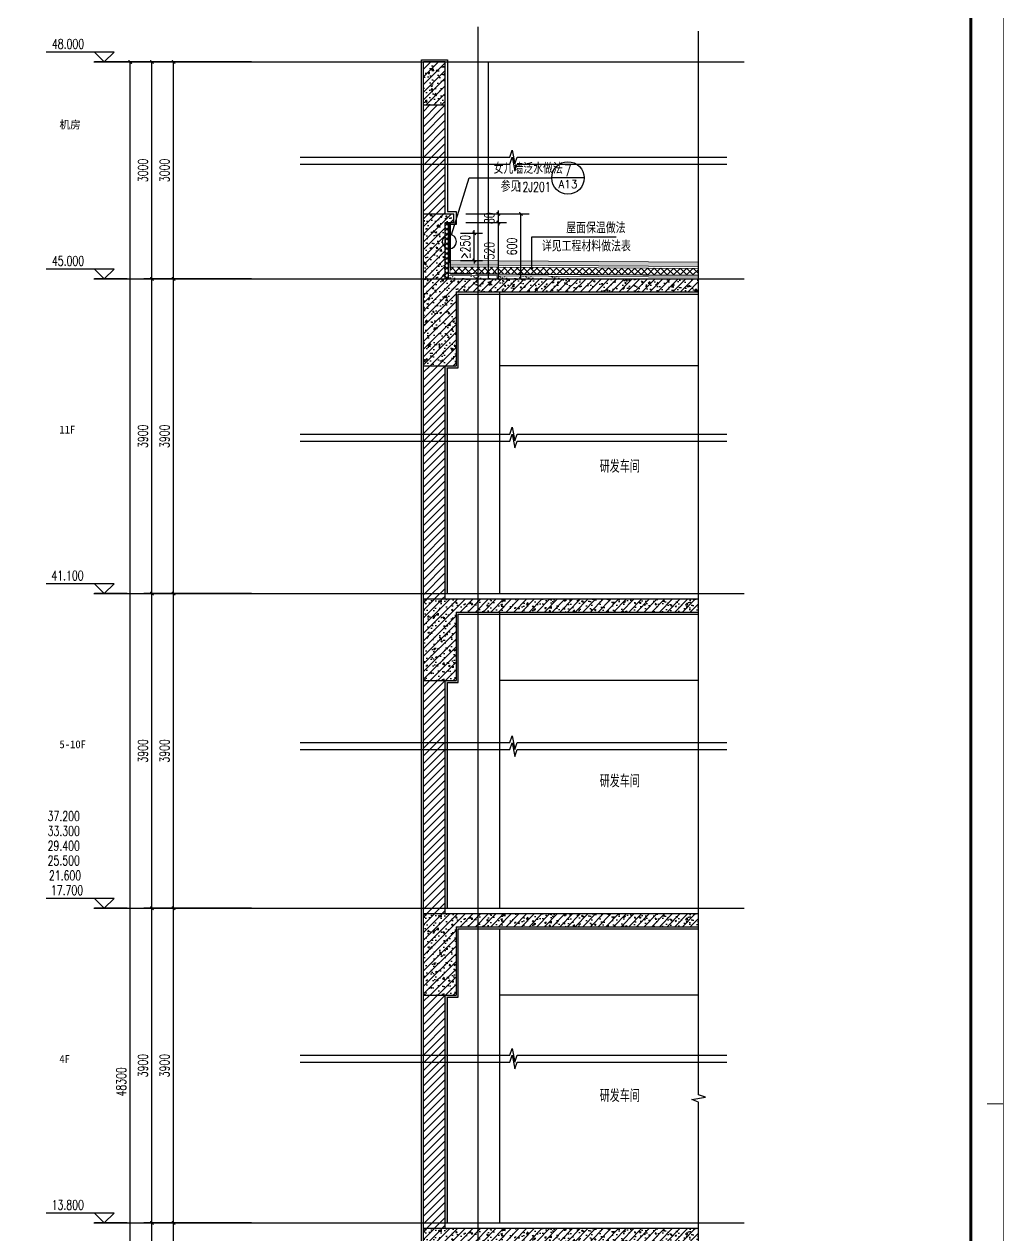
# Model space of a CAD drawing. Extents: x 1738711 to 2346805, y 1189731 to 2516152.
# Drawn here: x 1942269 to 1951297, y 1229585 to 1240742 of the extents above; entities that cross this region are included whole.
import ezdxf
from ezdxf.enums import TextEntityAlignment as Align

# ---------------------------------------------------------------- set-up
doc = ezdxf.new("R2010")
doc.units = 0
doc.header["$LTSCALE"] = 1000
doc.header["$MEASUREMENT"] = 0
doc.linetypes.add('S & C -P1$0$DASHED', pattern=[0.75, 0.5, -0.25])
for name, color, linetype in [('AR-TEXT', 7, 'Continuous'), ('DIM_ELEV', 3, 'Continuous'), ('DIM_IDEN', 3, 'Continuous'), ('DIM_LEAD', 3, 'Continuous'), ('DIM_SYMB', 3, 'Continuous'), ('DOTE', 1, 'Continuous'), ('PUB_DIM', 3, 'Continuous'), ('PUB_HATCH', 8, 'Continuous'), ('PUB_TEXT', 7, 'Continuous'), ('TK', 4, 'Continuous'), ('WALL', 40, 'Continuous'), ('切线', 35, 'Continuous'), ('看线', 8, 'Continuous')]:
    doc.layers.add(name, color=color, linetype=linetype)
for name, color, linetype, lineweight in [('可见细线', 142, 'Continuous', 9), ('填充', 252, 'Continuous', 5), ('细线', 8, 'Continuous', 5)]:
    doc.layers.add(name, color=color, linetype=linetype, lineweight=lineweight)
doc.styles.add('_TCH_DIM', font='SIMPLEX', dxfattribs={"bigfont": 'GBCBIG'})
doc.styles.add('_TCH_DIM_T3', font='SIMPLEX', dxfattribs={"width": 0.705882, "bigfont": 'GBCBIG'})
doc.styles.add('_TCH_LABEL', font='COMPLEX', dxfattribs={"bigfont": 'GBCBIG'})
doc.styles.get("Standard").update_dxf_attribs({"font": 'gbenor.shx', "bigfont": 'gbcbig.shx'})
doc.styles.add('STW', font='simhei_0.ttf')
doc.styles.add('宋体', font='SIMSUN.TTF', dxfattribs={"width": 0.75})
doc.dimstyles.new('_TCH_ARCH&&30', dxfattribs={"dimtxt": 89.25, "dimasz": 30, "dimexe": 75, "dimexo": 90, "dimgap": 37.875, "dimtad": 1, "dimdec": 0, "dimzin": 0, "dimdsep": 46, "dimtxsty": '_TCH_DIM_T3', "dimblk": 'ARCHTICK', "dimcen": 0.09, "dimclrt": 7, "dimazin": 2, "dimtfac": 1, "dimtdec": 0, "dimtix": 1, "dimtmove": 2, "dimatfit": 3, "dimfxl": 20, "dimtolj": 1, "dimtzin": 0, "dimarcsym": 0})
pattern_1 = [(45, (-306690.4, -151941.136), (-35.3553391, 35.3553391), []), (50, (-306690.4, -151941.14), (143.4520365, -12.550427), [15, -165]), (355, (-306690.4, -151941.14), (-27.750267, 150.438427), [12, -132]), (100.4514, (-306678.45, -151942.18), (115.701876, 137.8879084), [12.748038, -140.228422]), (46.1842, (-306690.4, -151901.14), (213.44821, -33.103803), [22.5, -247.5]), (96.6356, (-306672.61, -151903.9), (186.932541, 194.823574), [19.122058, -210.3426]), (351.1842, (-306690.4, -151901.14), (186.932389, 194.82372), [18, -198]), (21, (-306670.4, -151911.14), (119.3814104, -80.523778), [15, -165]), (326, (-306670.4, -151911.14), (48.663066, 145.030009), [12, -132]), (71.4514, (-306660.45, -151917.85), (168.044526, 64.506099), [12.748038, -140.228422]), (37.5, (-306690.4, -151941.136), (2.4319711, 66.5787708), [0, -130.4, 0, -134, 0, -132.5]), (7.5, (-306690.4, -151941.14), (52.6139075, 78.8823424), [0, -76.4, 0, -127.4, 0, -50.5]), (327.5, (-306735, -151941.136), (106.7644872, -4.5109743), [0, -50, 0, -156, 0, -207]), (317.5, (-306755, -151941.14), (116.637234, 20.0209965), [0, -65, 0, -103.6, 0, -147])]
pattern_2 = [(45, (0, 35.9), (-35.3553532, 35.3553532), [])]
pattern_3 = [(37.5, (0, 0), (-0.80001565, 24.47066187), [0, -19.304, 0, -21.59, 0, -20.6375]), (7.5, (0, 0), (22.47616416, 35.84125503), [0, -10.414, 0, -17.399, 0, -6.6675]), (327.5, (-15.62, 0), (39.54961851, 0.07185923), [0, -6.35, 0, -22.86, 0, -29.845]), (317.5, (-15.62, 0), (38.1778226, 11.14646616), [0, -3.175, 0, -14.986, 0, -17.145])]

# ---------------------------------------------------------------- blocks, each defined once
blk = doc.blocks.new('hjashrtahreahe')
at = {"const_width": 25}
blk.add_lwpolyline([(42800, 59400), (42800, 58900)], dxfattribs=at)
at = {"layer": 'TK', "color": 7, "const_width": 25}
blk.add_lwpolyline([(0, 59400), (84100, 59400), (84100, 0), (0, 0)], close=True, dxfattribs=at)
at = {"layer": 'TK', "color": 3, "const_width": 100}
blk.add_lwpolyline([(2500, 1000), (2500, 58400), (83100, 58400), (83100, 1000)], close=True, dxfattribs=at)
at = {"layer": 'TK', "style": '宋体', "width": 0.75}
for tag, height, p in [('项目负责人', 350, (6003, 57089)), ('专业负责人', 350, (6003, 56224)), ('设计人', 350, (6003, 55419)), ('版号1', 250, (77304, 22193)), ('时间1', 250, (82405, 22193)), ('版号2', 250, (77304, 21593)), ('时间2', 250, (82405, 21593)), ('版号3', 250, (77304, 20993)), ('时间3', 250, (82405, 20993)), ('建筑会签', 0.0001, (78978, 2403)), ('电气会签', 0.0001, (82128, 2403)), ('结构会签', 0.0001, (78978, 1803)), ('暖通会签', 0.0001, (82128, 1803)), ('给排水会签', 0.0001, (78978, 1250)), ('智能化会签', 0.0001, (82128, 1250))]:
    blk.add_attdef(tag, text='', height=height, dxfattribs=at).set_placement(p, align=Align.CENTER)
for tag, p in [('合作设计单位', (80816, 48986)), ('版号说明1', (79854, 22318)), ('版号说明2', (79854, 21718)), ('版号说明3', (79854, 21118)), ('浙江绿储科技有限公司', (80545, 16036)), ('百兆瓦级集中式熔盐储能关键', (80545, 14953)), ('设备研发及制造基地项目', (80545, 14603)), ('1#研发楼', (80545, 13636)), ('图名', (80545, 12436)), ('工程编号', (78978, 11461)), ('子项编号', (82128, 11461)), ('建筑', (78978, 10711)), ('图号', (82128, 10711)), ('施工图', (78978, 9961)), ('2023.03', (82128, 9961)), ('审定', (79353, 8461)), ('审核', (79353, 7711)), ('工程负责', (79353, 6961)), ('专业负责', (79353, 6211)), ('设计', (79353, 5461)), ('制图', (79353, 4711)), ('校对', (79353, 3961))]:
    blk.add_attdef(tag, text='', height=250, dxfattribs=at).set_placement(p, align=Align.MIDDLE_CENTER)
blk = doc.blocks.new('_ArchTick')
at = {"color": 0, "linetype": 'ByBlock', "const_width": 0.4}
blk.add_lwpolyline([(-0.5, -0.5), (0.5, 0.5)], dxfattribs=at)
blk = doc.blocks.new('*D375')
at = {"layer": 'Defpoints', "color": 0, "transparency": 16777216}
for p in [(1946199, 1238815), (1946417, 1238815), (1946199, 1238565)]:
    blk.add_point(p, dxfattribs=at)
at = {"layer": 'PUB_DIM', "color": 0, "lineweight": -2, "transparency": 16777216}
for p, q in [((1946289, 1238815), (1946492, 1238815)), ((1946417, 1238815), (1946417, 1238845)), ((1946417, 1238565), (1946417, 1238815)), ((1946289, 1238565), (1946492, 1238565)), ((1946417, 1238565), (1946417, 1238535))]:
    blk.add_line(p, q, dxfattribs=at)
at = {"layer": 'PUB_DIM', "color": 0, "lineweight": -2, "transparency": 16777216, "xscale": 30, "yscale": 30, "zscale": 30}
for p, rotation in [((1946417, 1238815), 270), ((1946417, 1238565), 90)]:
    blk.add_blockref('_ArchTick', p, dxfattribs=dict(at, rotation=rotation))
at = {"layer": 'PUB_DIM', "color": 7, "transparency": 16777216, "insert": (1946334, 1238690), "char_height": 89.2, "attachment_point": 5, "rotation": 90, "style": '_TCH_DIM_T3'}
blk.add_mtext('\\A1;≥250', dxfattribs=at)
blk = doc.blocks.new('*D376')
at = {"layer": 'Defpoints', "color": 0, "transparency": 16777216}
for p in [(1946521, 1238994), (1946847, 1238994), (1946521, 1238394)]:
    blk.add_point(p, dxfattribs=at)
at = {"layer": 'PUB_DIM', "color": 0, "lineweight": -2, "transparency": 16777216}
for p, q in [((1946611, 1238994), (1946922, 1238994)), ((1946847, 1238394), (1946847, 1238994)), ((1946611, 1238394), (1946922, 1238394))]:
    blk.add_line(p, q, dxfattribs=at)
at = {"layer": 'PUB_DIM', "color": 0, "lineweight": -2, "transparency": 16777216, "xscale": 30, "yscale": 30, "zscale": 30}
for p, rotation in [((1946847, 1238994), 90), ((1946847, 1238394), 270)]:
    blk.add_blockref('_ArchTick', p, dxfattribs=dict(at, rotation=rotation))
at = {"layer": 'PUB_DIM', "color": 7, "transparency": 16777216, "insert": (1946764, 1238694), "char_height": 89.2, "attachment_point": 5, "rotation": 90, "style": '_TCH_DIM_T3'}
blk.add_mtext('\\A1;600', dxfattribs=at)
blk = doc.blocks.new('*D377')
at = {"layer": 'Defpoints', "color": 0, "transparency": 16777216}
for p in [(1946249, 1238914), (1946639, 1238914), (1946249, 1238394)]:
    blk.add_point(p, dxfattribs=at)
at = {"layer": 'PUB_DIM', "color": 0, "lineweight": -2, "transparency": 16777216}
for p, q in [((1946339, 1238914), (1946714, 1238914)), ((1946639, 1238394), (1946639, 1238914)), ((1946339, 1238394), (1946714, 1238394))]:
    blk.add_line(p, q, dxfattribs=at)
at = {"layer": 'PUB_DIM', "color": 0, "lineweight": -2, "transparency": 16777216, "xscale": 30, "yscale": 30, "zscale": 30}
for p, rotation in [((1946639, 1238914), 90), ((1946639, 1238394), 270)]:
    blk.add_blockref('_ArchTick', p, dxfattribs=dict(at, rotation=rotation))
at = {"layer": 'PUB_DIM', "color": 7, "transparency": 16777216, "insert": (1946556, 1238654), "char_height": 89.2, "attachment_point": 5, "rotation": 90, "style": '_TCH_DIM_T3'}
blk.add_mtext('\\A1;520', dxfattribs=at)
blk = doc.blocks.new('*D378')
at = {"layer": 'Defpoints', "color": 0, "transparency": 16777216}
for p in [(1946249, 1238994), (1946639, 1238994), (1946249, 1238914)]:
    blk.add_point(p, dxfattribs=at)
at = {"layer": 'PUB_DIM', "color": 0, "lineweight": -2, "transparency": 16777216}
for p, q in [((1946339, 1238994), (1946714, 1238994)), ((1946639, 1238994), (1946639, 1239024)), ((1946639, 1238914), (1946639, 1238994)), ((1946339, 1238914), (1946714, 1238914)), ((1946639, 1238914), (1946639, 1238884))]:
    blk.add_line(p, q, dxfattribs=at)
at = {"layer": 'PUB_DIM', "color": 0, "lineweight": -2, "transparency": 16777216, "xscale": 30, "yscale": 30, "zscale": 30}
for p, rotation in [((1946639, 1238994), 270), ((1946639, 1238914), 90)]:
    blk.add_blockref('_ArchTick', p, dxfattribs=dict(at, rotation=rotation))
at = {"layer": 'PUB_DIM', "color": 7, "transparency": 16777216, "insert": (1946556, 1238954), "char_height": 89.2, "attachment_point": 5, "rotation": 90, "style": '_TCH_DIM_T3'}
blk.add_mtext('\\A1;80', dxfattribs=at)
blk = doc.blocks.new('*D1086')
at = {"layer": 'Defpoints', "color": 0, "transparency": 16777216}
for p in [(1943646, 1229694), (1944455, 1229694), (1944455, 1227594)]:
    blk.add_point(p, dxfattribs=at)
at = {"layer": 'PUB_DIM', "color": 0, "lineweight": -2, "transparency": 16777216}
for p, q in [((1944365, 1229694), (1943571, 1229694)), ((1943646, 1227594), (1943646, 1229694)), ((1944365, 1227594), (1943571, 1227594))]:
    blk.add_line(p, q, dxfattribs=at)
at = {"layer": 'PUB_DIM', "color": 0, "lineweight": -2, "transparency": 16777216, "xscale": 30, "yscale": 30, "zscale": 30}
for p, rotation in [((1943646, 1229694), 90), ((1943646, 1227594), 270)]:
    blk.add_blockref('_ArchTick', p, dxfattribs=dict(at, rotation=rotation))
at = {"layer": 'PUB_DIM', "color": 7, "transparency": 16777216, "insert": (1943563, 1228644), "char_height": 89.2, "attachment_point": 5, "rotation": 90, "style": '_TCH_DIM_T3'}
blk.add_mtext('\\A1;3100', dxfattribs=at)
blk = doc.blocks.new('*D1087')
at = {"layer": 'Defpoints', "color": 0, "transparency": 16777216}
for p in [(1943646, 1232594), (1944455, 1232594), (1944455, 1229694)]:
    blk.add_point(p, dxfattribs=at)
at = {"layer": 'PUB_DIM', "color": 0, "lineweight": -2, "transparency": 16777216}
for p, q in [((1944365, 1232594), (1943571, 1232594)), ((1943646, 1229694), (1943646, 1232594)), ((1944365, 1229694), (1943571, 1229694))]:
    blk.add_line(p, q, dxfattribs=at)
at = {"layer": 'PUB_DIM', "color": 0, "lineweight": -2, "transparency": 16777216, "xscale": 30, "yscale": 30, "zscale": 30}
for p, rotation in [((1943646, 1232594), 90), ((1943646, 1229694), 270)]:
    blk.add_blockref('_ArchTick', p, dxfattribs=dict(at, rotation=rotation))
at = {"layer": 'PUB_DIM', "color": 7, "transparency": 16777216, "insert": (1943563, 1231144), "char_height": 89.2, "attachment_point": 5, "rotation": 90, "style": '_TCH_DIM_T3'}
blk.add_mtext('\\A1;3900', dxfattribs=at)
blk = doc.blocks.new('*D1088')
at = {"layer": 'Defpoints', "color": 0, "transparency": 16777216}
for p in [(1943646, 1235494), (1944455, 1235494), (1944455, 1232594)]:
    blk.add_point(p, dxfattribs=at)
at = {"layer": 'PUB_DIM', "color": 0, "lineweight": -2, "transparency": 16777216}
for p, q in [((1944365, 1235494), (1943571, 1235494)), ((1943646, 1232594), (1943646, 1235494)), ((1944365, 1232594), (1943571, 1232594))]:
    blk.add_line(p, q, dxfattribs=at)
at = {"layer": 'PUB_DIM', "color": 0, "lineweight": -2, "transparency": 16777216, "xscale": 30, "yscale": 30, "zscale": 30}
for p, rotation in [((1943646, 1235494), 90), ((1943646, 1232594), 270)]:
    blk.add_blockref('_ArchTick', p, dxfattribs=dict(at, rotation=rotation))
at = {"layer": 'PUB_DIM', "color": 7, "transparency": 16777216, "insert": (1943563, 1234044), "char_height": 89.2, "attachment_point": 5, "rotation": 90, "style": '_TCH_DIM_T3'}
blk.add_mtext('\\A1;3900', dxfattribs=at)
blk = doc.blocks.new('*D1089')
at = {"layer": 'Defpoints', "color": 0, "transparency": 16777216}
for p in [(1943646, 1238394), (1944455, 1238394), (1944455, 1235494)]:
    blk.add_point(p, dxfattribs=at)
at = {"layer": 'PUB_DIM', "color": 0, "lineweight": -2, "transparency": 16777216}
for p, q in [((1944365, 1238394), (1943571, 1238394)), ((1943646, 1235494), (1943646, 1238394)), ((1944365, 1235494), (1943571, 1235494))]:
    blk.add_line(p, q, dxfattribs=at)
at = {"layer": 'PUB_DIM', "color": 0, "lineweight": -2, "transparency": 16777216, "xscale": 30, "yscale": 30, "zscale": 30}
for p, rotation in [((1943646, 1238394), 90), ((1943646, 1235494), 270)]:
    blk.add_blockref('_ArchTick', p, dxfattribs=dict(at, rotation=rotation))
at = {"layer": 'PUB_DIM', "color": 7, "transparency": 16777216, "insert": (1943563, 1236944), "char_height": 89.2, "attachment_point": 5, "rotation": 90, "style": '_TCH_DIM_T3'}
blk.add_mtext('\\A1;3900', dxfattribs=at)
blk = doc.blocks.new('*D1090')
at = {"layer": 'Defpoints', "color": 0, "transparency": 16777216}
for p in [(1943646, 1240394), (1944455, 1240394), (1944455, 1238394)]:
    blk.add_point(p, dxfattribs=at)
at = {"layer": 'PUB_DIM', "color": 0, "lineweight": -2, "transparency": 16777216}
for p, q in [((1944365, 1240394), (1943571, 1240394)), ((1943646, 1238394), (1943646, 1240394)), ((1944365, 1238394), (1943571, 1238394))]:
    blk.add_line(p, q, dxfattribs=at)
at = {"layer": 'PUB_DIM', "color": 0, "lineweight": -2, "transparency": 16777216, "xscale": 30, "yscale": 30, "zscale": 30}
for p, rotation in [((1943646, 1240394), 90), ((1943646, 1238394), 270)]:
    blk.add_blockref('_ArchTick', p, dxfattribs=dict(at, rotation=rotation))
at = {"layer": 'PUB_DIM', "color": 7, "transparency": 16777216, "insert": (1943563, 1239394), "char_height": 89.2, "attachment_point": 5, "rotation": 90, "style": '_TCH_DIM_T3'}
blk.add_mtext('\\A1;3000', dxfattribs=at)
blk = doc.blocks.new('*D1093')
at = {"layer": 'Defpoints', "color": 0, "transparency": 16777216}
for p in [(1943446, 1229694), (1944255, 1229694), (1944255, 1226794)]:
    blk.add_point(p, dxfattribs=at)
at = {"layer": 'PUB_DIM', "color": 0, "lineweight": -2, "transparency": 16777216}
for p, q in [((1944165, 1229694), (1943371, 1229694)), ((1943446, 1226794), (1943446, 1229694)), ((1944165, 1226794), (1943371, 1226794))]:
    blk.add_line(p, q, dxfattribs=at)
at = {"layer": 'PUB_DIM', "color": 0, "lineweight": -2, "transparency": 16777216, "xscale": 30, "yscale": 30, "zscale": 30}
for p, rotation in [((1943446, 1229694), 90), ((1943446, 1226794), 270)]:
    blk.add_blockref('_ArchTick', p, dxfattribs=dict(at, rotation=rotation))
at = {"layer": 'PUB_DIM', "color": 7, "transparency": 16777216, "insert": (1943363, 1228244), "char_height": 89.2, "attachment_point": 5, "rotation": 90, "style": '_TCH_DIM_T3'}
blk.add_mtext('\\A1;3900', dxfattribs=at)
blk = doc.blocks.new('*D1094')
at = {"layer": 'Defpoints', "color": 0, "transparency": 16777216}
for p in [(1943446, 1232594), (1944255, 1232594), (1944255, 1229694)]:
    blk.add_point(p, dxfattribs=at)
at = {"layer": 'PUB_DIM', "color": 0, "lineweight": -2, "transparency": 16777216}
for p, q in [((1944165, 1232594), (1943371, 1232594)), ((1943446, 1229694), (1943446, 1232594)), ((1944165, 1229694), (1943371, 1229694))]:
    blk.add_line(p, q, dxfattribs=at)
at = {"layer": 'PUB_DIM', "color": 0, "lineweight": -2, "transparency": 16777216, "xscale": 30, "yscale": 30, "zscale": 30}
for p, rotation in [((1943446, 1232594), 90), ((1943446, 1229694), 270)]:
    blk.add_blockref('_ArchTick', p, dxfattribs=dict(at, rotation=rotation))
at = {"layer": 'PUB_DIM', "color": 7, "transparency": 16777216, "insert": (1943363, 1231144), "char_height": 89.2, "attachment_point": 5, "rotation": 90, "style": '_TCH_DIM_T3'}
blk.add_mtext('\\A1;3900', dxfattribs=at)
blk = doc.blocks.new('*D1095')
at = {"layer": 'Defpoints', "color": 0, "transparency": 16777216}
for p in [(1943446, 1235494), (1944255, 1235494), (1944255, 1232594)]:
    blk.add_point(p, dxfattribs=at)
at = {"layer": 'PUB_DIM', "color": 0, "lineweight": -2, "transparency": 16777216}
for p, q in [((1944165, 1235494), (1943371, 1235494)), ((1943446, 1232594), (1943446, 1235494)), ((1944165, 1232594), (1943371, 1232594))]:
    blk.add_line(p, q, dxfattribs=at)
at = {"layer": 'PUB_DIM', "color": 0, "lineweight": -2, "transparency": 16777216, "xscale": 30, "yscale": 30, "zscale": 30}
for p, rotation in [((1943446, 1235494), 90), ((1943446, 1232594), 270)]:
    blk.add_blockref('_ArchTick', p, dxfattribs=dict(at, rotation=rotation))
at = {"layer": 'PUB_DIM', "color": 7, "transparency": 16777216, "insert": (1943363, 1234044), "char_height": 89.2, "attachment_point": 5, "rotation": 90, "style": '_TCH_DIM_T3'}
blk.add_mtext('\\A1;3900', dxfattribs=at)
blk = doc.blocks.new('*D1096')
at = {"layer": 'Defpoints', "color": 0, "transparency": 16777216}
for p in [(1943446, 1238394), (1944255, 1238394), (1944255, 1235494)]:
    blk.add_point(p, dxfattribs=at)
at = {"layer": 'PUB_DIM', "color": 0, "lineweight": -2, "transparency": 16777216}
for p, q in [((1944165, 1238394), (1943371, 1238394)), ((1943446, 1235494), (1943446, 1238394)), ((1944165, 1235494), (1943371, 1235494))]:
    blk.add_line(p, q, dxfattribs=at)
at = {"layer": 'PUB_DIM', "color": 0, "lineweight": -2, "transparency": 16777216, "xscale": 30, "yscale": 30, "zscale": 30}
for p, rotation in [((1943446, 1238394), 90), ((1943446, 1235494), 270)]:
    blk.add_blockref('_ArchTick', p, dxfattribs=dict(at, rotation=rotation))
at = {"layer": 'PUB_DIM', "color": 7, "transparency": 16777216, "insert": (1943363, 1236944), "char_height": 89.2, "attachment_point": 5, "rotation": 90, "style": '_TCH_DIM_T3'}
blk.add_mtext('\\A1;3900', dxfattribs=at)
blk = doc.blocks.new('*D1097')
at = {"layer": 'Defpoints', "color": 0, "transparency": 16777216}
for p in [(1943446, 1240394), (1944255, 1240394), (1944255, 1238394)]:
    blk.add_point(p, dxfattribs=at)
at = {"layer": 'PUB_DIM', "color": 0, "lineweight": -2, "transparency": 16777216}
for p, q in [((1944165, 1240394), (1943371, 1240394)), ((1943446, 1238394), (1943446, 1240394)), ((1944165, 1238394), (1943371, 1238394))]:
    blk.add_line(p, q, dxfattribs=at)
at = {"layer": 'PUB_DIM', "color": 0, "lineweight": -2, "transparency": 16777216, "xscale": 30, "yscale": 30, "zscale": 30}
for p, rotation in [((1943446, 1240394), 90), ((1943446, 1238394), 270)]:
    blk.add_blockref('_ArchTick', p, dxfattribs=dict(at, rotation=rotation))
at = {"layer": 'PUB_DIM', "color": 7, "transparency": 16777216, "insert": (1943363, 1239394), "char_height": 89.2, "attachment_point": 5, "rotation": 90, "style": '_TCH_DIM_T3'}
blk.add_mtext('\\A1;3000', dxfattribs=at)
blk = doc.blocks.new('*D1098')
at = {"layer": 'Defpoints', "color": 0, "transparency": 16777216}
for p in [(1943246, 1240394), (1944255, 1240394), (1944255, 1221594)]:
    blk.add_point(p, dxfattribs=at)
at = {"layer": 'PUB_DIM', "color": 0, "lineweight": -2, "transparency": 16777216}
for p, q in [((1944165, 1240394), (1943171, 1240394)), ((1943246, 1221594), (1943246, 1240394)), ((1944165, 1221594), (1943171, 1221594))]:
    blk.add_line(p, q, dxfattribs=at)
at = {"layer": 'PUB_DIM', "color": 0, "lineweight": -2, "transparency": 16777216, "xscale": 30, "yscale": 30, "zscale": 30}
for p, rotation in [((1943246, 1240394), 90), ((1943246, 1221594), 270)]:
    blk.add_blockref('_ArchTick', p, dxfattribs=dict(at, rotation=rotation))
at = {"layer": 'PUB_DIM', "color": 7, "transparency": 16777216, "insert": (1943163, 1230994), "char_height": 89.2, "attachment_point": 5, "rotation": 90, "style": '_TCH_DIM_T3'}
blk.add_mtext('\\A1;48300', dxfattribs=at)

msp = doc.modelspace()

# ---------------------------------------------------------------- hatches: boundary and pattern name
at = {"layer": 'PUB_HATCH'}
h = msp.add_hatch(dxfattribs=at)
h.set_pattern_fill('钢筋混凝土', color=256, scale=20, style=0)
h.set_pattern_definition([(45, (0, 0), (-35.3553391, 35.3553391), []), (50, (0, 0), (143.4520365, -12.550427), [15, -165]), (355, (0, 0), (-27.750267, 150.438427), [12, -132]), (100.4514, (11.95, -1.05), (115.701876, 137.887908), [12.748038, -140.228422]), (46.1842, (0, 40), (213.44821, -33.103803), [22.5, -247.5]), (96.6356, (17.79, 37.24), (186.932541, 194.823574), [19.122058, -210.3426]), (351.1842, (0, 40), (186.93239, 194.82372), [18, -198]), (21, (20, 30), (119.3814104, -80.523778), [15, -165]), (326, (20, 30), (48.663066, 145.030009), [12, -132]), (71.4514, (29.95, 23.29), (168.044526, 64.506099), [12.748038, -140.228422]), (37.5, (0, 0), (2.4319711, 66.5787708), [0, -130.4, 0, -134, 0, -132.5]), (7.5, (0, 0), (52.6139075, 78.8823424), [0, -76.4, 0, -127.4, 0, -50.5]), (327.5, (-44.6, 0), (106.7644872, -4.5109743), [0, -50, 0, -156, 0, -207]), (317.5, (-64.6, 0), (116.637234, 20.0209965), [0, -65, 0, -103.6, 0, -147])])
h.paths.add_polyline_path([(1946149.3, 1240394.4), (1945949.3, 1240394.4), (1945949.3, 1239994.4), (1946149.3, 1239994.4)])
h = msp.add_hatch(dxfattribs=at)
h.set_pattern_fill('普通砖', color=256, scale=20, style=0)
h.set_pattern_definition(pattern_2)
h.paths.add_polyline_path([(1946149.3, 1239994.4), (1945949.3, 1239994.4), (1945949.3, 1238994.4), (1946149.3, 1238994.4)])
h = msp.add_hatch(dxfattribs=at)
h.set_pattern_fill('钢筋混凝土', color=256, scale=20, style=0)
h.set_pattern_definition(pattern_1)
h.paths.add_polyline_path([(1946249.3, 1238274.4), (1948483.7, 1238274.4), (1948483.7, 1238394.4), (1946149.3, 1238394.4), (1946149.3, 1238914.4), (1946229.3, 1238914.4), (1946229.3, 1238994.4), (1945949.3, 1238994.4), (1945949.3, 1237594.4), (1946249.3, 1237594.4)])
h = msp.add_hatch(dxfattribs=at)
h.set_pattern_fill('ANSI37', color=256, scale=20, style=0)
h.set_pattern_definition([(45, (1946254.448, 1239661.14), (-22.45064, 22.45064), []), (135, (1946254.448, 1239661.14), (-22.45064, -22.45064), [])])
h.paths.add_polyline_path([(1946149.3, 1238394.4), (1946179.3, 1238394.4), (1946179.3, 1238914.4), (1946149.3, 1238914.4)])
h = msp.add_hatch(dxfattribs=at)
h.set_pattern_fill('碎沙', color=256, scale=10, style=0)
h.set_pattern_definition(pattern_3)
h.paths.add_polyline_path([(1946169.3, 1235494.4), (1946169.3, 1237574.4), (1946269.3, 1237574.4), (1946269.3, 1238274.4), (1946249.3, 1238274.4), (1946249.3, 1237594.4), (1946149.3, 1237594.4), (1946149.3, 1235494.4)])
h = msp.add_hatch(dxfattribs=at)
h.set_pattern_fill('普通砖', color=256, scale=20, style=0)
h.set_pattern_definition(pattern_2)
h.paths.add_polyline_path([(1946149.3, 1235444.4), (1945949.3, 1235444.4), (1945949.3, 1237594.4), (1946149.3, 1237594.4)])
h = msp.add_hatch(dxfattribs=at)
h.set_pattern_fill('钢筋混凝土', color=256, scale=20, style=0)
h.set_pattern_definition(pattern_1)
h.paths.add_polyline_path([(1948483.7, 1235324.4), (1946249.3, 1235324.4), (1946249.3, 1234694.4), (1945949.3, 1234694.4), (1945949.3, 1235444.4), (1948483.7, 1235444.4)])
h = msp.add_hatch(dxfattribs=at)
h.set_pattern_fill('碎沙', color=256, scale=10, style=0)
h.set_pattern_definition(pattern_3)
h.paths.add_polyline_path([(1946169.3, 1232594.4), (1946169.3, 1234674.4), (1946269.3, 1234674.4), (1946269.3, 1235324.4), (1946249.3, 1235324.4), (1946249.3, 1234694.4), (1946149.3, 1234694.4), (1946149.3, 1232594.4)])
h = msp.add_hatch(dxfattribs=at)
h.set_pattern_fill('普通砖', color=256, scale=20, style=0)
h.set_pattern_definition(pattern_2)
h.paths.add_polyline_path([(1946149.3, 1234694.4), (1945949.3, 1234694.4), (1945949.3, 1232544.4), (1946149.3, 1232544.4)])
h = msp.add_hatch(dxfattribs=at)
h.set_pattern_fill('钢筋混凝土', color=256, scale=20, style=0)
h.set_pattern_definition([(45, (-306690.4, -154841.136), (-35.3553391, 35.3553391), []), (50, (-306690.4, -154841.14), (143.4520365, -12.550427), [15, -165]), (355, (-306690.4, -154841.14), (-27.750267, 150.438427), [12, -132]), (100.4514, (-306678.45, -154842.18), (115.701876, 137.8879084), [12.748038, -140.228422]), (46.1842, (-306690.4, -154801.14), (213.44821, -33.103803), [22.5, -247.5]), (96.6356, (-306672.61, -154803.9), (186.932541, 194.823574), [19.122058, -210.3426]), (351.1842, (-306690.4, -154801.14), (186.932389, 194.82372), [18, -198]), (21, (-306670.4, -154811.14), (119.3814104, -80.523778), [15, -165]), (326, (-306670.4, -154811.14), (48.663066, 145.030009), [12, -132]), (71.4514, (-306660.45, -154817.85), (168.044526, 64.506099), [12.748038, -140.228422]), (37.5, (-306690.4, -154841.136), (2.4319711, 66.5787708), [0, -130.4, 0, -134, 0, -132.5]), (7.5, (-306690.4, -154841.14), (52.6139075, 78.8823424), [0, -76.4, 0, -127.4, 0, -50.5]), (327.5, (-306735, -154841.136), (106.7644872, -4.5109743), [0, -50, 0, -156, 0, -207]), (317.5, (-306755, -154841.14), (116.637234, 20.0209965), [0, -65, 0, -103.6, 0, -147])])
h.paths.add_polyline_path([(1948483.7, 1232424.4), (1946249.3, 1232424.4), (1946249.3, 1231794.4), (1945949.3, 1231794.4), (1945949.3, 1232544.4), (1948483.7, 1232544.4)])
h = msp.add_hatch(dxfattribs=at)
h.set_pattern_fill('碎沙', color=256, scale=10, style=0)
h.set_pattern_definition(pattern_3)
h.paths.add_polyline_path([(1946169.3, 1229694.4), (1946169.3, 1231774.4), (1946269.3, 1231774.4), (1946269.3, 1232404.4), (1946269.3, 1232424.4), (1946249.3, 1232424.4), (1946249.3, 1231794.4), (1946149.3, 1231794.4), (1946149.3, 1229694.4)])
h = msp.add_hatch(dxfattribs=at)
h.set_pattern_fill('普通砖', color=256, scale=20, style=0)
h.set_pattern_definition(pattern_2)
h.paths.add_polyline_path([(1946149.3, 1231794.4), (1945949.3, 1231794.4), (1945949.3, 1229644.4), (1946149.3, 1229644.4)])
h = msp.add_hatch(dxfattribs=at)
h.set_pattern_fill('钢筋混凝土', color=256, scale=20, style=0)
h.set_pattern_definition([(45, (-306690.4, -157741.136), (-35.3553391, 35.3553391), []), (50, (-306690.4, -157741.14), (143.4520365, -12.550427), [15, -165]), (355, (-306690.4, -157741.14), (-27.750267, 150.438427), [12, -132]), (100.4514, (-306678.45, -157742.18), (115.701876, 137.8879084), [12.748038, -140.228422]), (46.1842, (-306690.4, -157701.14), (213.44821, -33.103803), [22.5, -247.5]), (96.6356, (-306672.61, -157703.9), (186.932541, 194.823574), [19.122058, -210.3426]), (351.1842, (-306690.4, -157701.14), (186.932389, 194.82372), [18, -198]), (21, (-306670.4, -157711.14), (119.3814104, -80.523778), [15, -165]), (326, (-306670.4, -157711.14), (48.663066, 145.030009), [12, -132]), (71.4514, (-306660.45, -157717.85), (168.044526, 64.506099), [12.748038, -140.228422]), (37.5, (-306690.4, -157741.136), (2.4319711, 66.5787708), [0, -130.4, 0, -134, 0, -132.5]), (7.5, (-306690.4, -157741.14), (52.6139075, 78.8823424), [0, -76.4, 0, -127.4, 0, -50.5]), (327.5, (-306735, -157741.136), (106.7644872, -4.5109743), [0, -50, 0, -156, 0, -207]), (317.5, (-306755, -157741.14), (116.637234, 20.0209965), [0, -65, 0, -103.6, 0, -147])])
h.paths.add_polyline_path([(1948483.7, 1229524.4), (1946249.3, 1229524.4), (1946249.3, 1228894.4), (1945949.3, 1228894.4), (1945949.3, 1229644.4), (1948483.7, 1229644.4)])
at = {"layer": '填充'}
h = msp.add_hatch(dxfattribs=at)
h.set_pattern_fill('混凝土', color=256, scale=10, style=0)
h.set_pattern_definition([(50, (-6387958.16, 4416012.786), (71.72601826, -6.2752135), [7.5, -82.5]), (355, (-6387958.16, 4416012.79), (-13.87513336, 75.2192134), [6, -66]), (100.4514, (-6387952.18, 4416012.26), (57.85093817, 68.9439542), [6.374019, -70.1142112]), (46.1842, (-6387958.16, 4416032.79), (106.7241049, -16.5519014), [11.25, -123.75]), (96.6356, (-6387949.27, 4416031.41), (93.4662706, 97.4117871), [9.5610288, -105.1713]), (351.1842, (-6387958.16, 4416032.79), (93.4661945, 97.4118601), [9, -99]), (21, (-6387948.16, 4416027.786), (59.6907052, -40.26188907), [7.5, -82.5]), (326, (-6387948.16, 4416027.79), (24.3315332, 72.5150045), [6, -66]), (71.4514, (-6387943.186, 4416024.43), (84.02226286, 32.25304967), [6.374019, -70.1142112]), (37.5, (-6387958.16, 4416012.786), (1.21598553, 33.28938538), [0, -65.2, 0, -67, 0, -66.25]), (7.5, (-6387958.16, 4416012.786), (26.30695374, 39.44117119), [0, -38.2, 0, -63.7, 0, -25.25]), (327.5, (-6387980.46, 4416012.786), (53.38224362, -2.25548717), [0, -25, 0, -78, 0, -103.5]), (317.5, (-6387990.46, 4416012.786), (58.31861693, 10.01049823), [0, -32.5, 0, -51.8, 0, -73.5])])
h.paths.add_polyline_path([(1948483.7, 1238509.6), (1948483.7, 1238549.7), (1946179.6, 1238564.7), (1946179.6, 1238524.7)])
h = msp.add_hatch(dxfattribs=at)
h.set_pattern_fill('多孔材料', color=256, scale=15, style=0)
h.set_pattern_definition([(135, (2985295.98, 872972.27), (30.0000305, 30.0000305), []), (45, (2985295.98, 872972.27), (30.0000305, -30.0000305), [])])
h.paths.add_polyline_path([(1946157.9, 1238445.3), (1946157.9, 1238465.3), (1946147.6, 1238465.4), (1946147.5, 1238445.4)])
h.paths.add_polyline_path([(1948483.7, 1238430.1), (1948483.7, 1238489.6), (1946196.5, 1238504.6), (1946199.3, 1238445.1)])
h = msp.add_hatch(dxfattribs=at)
h.set_pattern_fill('加气混凝土', color=256, scale=20, style=0)
h.set_pattern_definition([(7e-15, (-45787.92, 2057244.64), (120, 240), [0, -240]), (7e-15, (-45928.32, 2057212.24), (120, 240), [0, -240]), (7e-15, (-45850.32, 2057209.84), (120, 240), [0, -240]), (7e-15, (-45765.12, 2057280.64), (120, 240), [0, -240]), (7e-15, (-45864.72, 2057197.84), (120, 240), [0, -240]), (7e-15, (-45741.12, 2057431.84), (120, 240), [0, -240]), (7e-15, (-45814.32, 2057412.64), (120, 240), [0, -240]), (7e-15, (-45775.92, 2057382.64), (120, 240), [0, -240]), (7e-15, (-45971.52, 2057377.84), (120, 240), [0, -240]), (7e-15, (-45853.92, 2057367.04), (120, 240), [0, -240]), (7e-15, (-45899.52, 2057305.84), (120, 240), [0, -240]), (7e-15, (-45897.12, 2057215.84), (120, 240), [0, -240]), (7e-15, (-45807.12, 2057206.24), (120, 240), [0, -240]), (7e-15, (-45741.12, 2057311.84), (120, 240), [0, -240]), (7e-15, (-45965.52, 2057274.64), (120, 240), [0, -240]), (7e-15, (-45945.12, 2057315.44), (120, 240), [0, -240]), (7e-15, (-45851.52, 2057298.64), (120, 240), [0, -240]), (7e-15, (-45885.12, 2057263.84), (120, 240), [0, -240]), (7e-15, (-45904.32, 2057343.04), (120, 240), [0, -240]), (7e-15, (-45874.32, 2057433.04), (120, 240), [0, -240]), (7e-15, (-45955.92, 2057224.24), (120, 240), [0, -240]), (7e-15, (-45823.92, 2057383.84), (120, 240), [0, -240]), (7e-15, (-45935.52, 2057387.44), (120, 240), [0, -240]), (7e-15, (-45954.72, 2057418.64), (120, 240), [0, -240]), (130.601294, (-45755.861, 2057356.697), (-599.99999337, 720.00000315), [10.536622, -4414.8444]), (18.4349488, (-45773.004, 2057361.27), (599.9999978, 239.9999982), [10.842096, -1507.05116]), (90, (-45773, 2057350.98), (120, 240), [10.285714, -469.71426]), (161.565051, (-45762.718, 2057347.554), (-600.000003, 239.9999821), [10.842096, -1507.05116]), (53.1301023, (-45762.72, 2057347.554), (120.0000002, 239.9999999), [11.428572, -1188.5714]), (135, (-45753.575, 2057225.27), (-120.0000145, 239.9999838), [9.697464, -669.12504]), (45, (-45767.29, 2057225.27), (119.9999992, 239.999999), [9.697464, -669.12504]), (135, (-45760.43, 2057218.41), (-120.0000145, 239.9999838), [9.697464, -669.12504]), (45, (-45760.43, 2057218.41), (119.9999992, 239.999999), [9.697464, -669.12504]), (116.565051, (-45869, 2057386.41), (-2e-05, 479.999987), [12.77753, -255.5506]), (180, (-45874.72, 2057397.84), (-120, 240), [13.714286, -226.2857]), (63.434949, (-45894.15, 2057386.41), (1e-06, 479.999998), [12.77753, -255.5506]), (116.565051, (-45888.43, 2057374.98), (-2e-05, 479.999987), [12.77753, -255.5506]), (7e-15, (-45888.43, 2057374.98), (120, 240), [13.714286, -226.2857]), (63.434949, (-45874.72, 2057374.98), (1e-06, 479.999998), [12.77753, -255.5506]), (107.102728, (-45778.718, 2057305.268), (-359.999986237, 1200.000001936), [15.544538, -6513.161]), (143.972626, (-45783.29, 2057320.125), (-2279.9999711, 1679.9999981), [15.544538, -3248.808]), (180, (-45795.86, 2057329.27), (-120, 240), [14.857142, -225.14284]), (36.0273733, (-45823.29, 2057320.125), (2279.99998315, 1679.99998189), [15.544538, -3248.808]), (71.565051, (-45827.86, 2057306.41), (360.00000185, 1199.99999793), [14.456126, -1503.43712]), (107.102728, (-45823.289, 2057291.554), (-359.999986237, 1200.000001936), [15.544538, -6513.161]), (143.972626, (-45810.718, 2057282.411), (-2279.9999711, 1679.9999981), [15.544538, -3248.808]), (7e-15, (-45810.72, 2057282.4), (120, 240), [14.857142, -225.14284]), (36.0273733, (-45795.86, 2057282.411), (2279.99998315, 1679.99998189), [15.544538, -3248.808]), (71.565051, (-45783.29, 2057291.554), (360.00000185, 1199.99999793), [14.456126, -1503.43712]), (150.255118, (-45776.432, 2057417.268), (-360.00000085, 239.99999703), [9.214008, -1925.72784]), (90, (-45784.43, 2057412.7), (120, 240), [9.142858, -470.8571]), (29.7448813, (-45784.432, 2057412.697), (360.0000002, 239.99999888), [9.214008, -1925.72784]), (116.565051, (-45832.43, 2057246.98), (-2e-05, 479.999987), [12.77753, -255.5506]), (168.690067, (-45838.146, 2057258.41), (-1080.0000008, 239.99999398), [11.654902, -2435.8742]), (41.1859251, (-45858.718, 2057252.697), (2999.999981823, 2639.999976915), [12.148738, -5090.3208]), (90, (-45858.72, 2057241.27), (120, 240), [11.428572, -468.5714]), (138.814074, (-45849.575, 2057233.268), (-2999.999946676, 2640.000016815), [12.148738, -5090.3208]), (16.6992442, (-45849.575, 2057233.268), (3959.999970207, 1199.99998743), [11.93178, -4999.415]), (60.9453959, (-45838.146, 2057236.697), (119.99999968, 239.99999788), [11.766434, -4930.1358]), (109.983106, (-45933.004, 2057347.554), (-600.00000226, 1679.999995554), [13.3768, -5604.879]), (155.556045, (-45937.575, 2057360.125), (-1560.000005946, 719.99998504), [13.809194, -5786.0526]), (24.4439547, (-45962.718, 2057360.125), (1560.00000078, 719.999996537), [13.809194, -5786.0526]), (70.0168934, (-45967.289, 2057347.554), (600.00000181, 1679.99999583), [13.3768, -5604.879]), (109.983106, (-45962.718, 2057334.982), (-600.00000226, 1679.999995554), [13.3768, -5604.879]), (160.016893, (-45950.146, 2057330.41), (-600.00000035, 239.99998907), [13.3768, -2795.751]), (19.9831065, (-45950.146, 2057330.41), (599.9999967, 239.99999962), [13.3768, -2795.751]), (70.0168934, (-45937.575, 2057334.982), (600.00000181, 1679.99999583), [13.3768, -5604.879]), (122.005383, (-45843.86, 2057325.84), (-120.0000161, 239.99998775), [10.781693, -2253.3736]), (18.4349488, (-45859.86, 2057331.554), (599.9999978, 239.9999982), [10.842096, -1507.05116]), (90, (-45859.86, 2057321.27), (120, 240), [10.285714, -469.71426]), (161.565051, (-45849.575, 2057317.84), (-600.000003, 239.9999821), [10.842096, -1507.05116]), (54.4623222, (-45849.575, 2057317.84), (839.99999878, 1199.9999982), [9.831228, -4119.2846]), (116.565051, (-45913.58, 2057267.55), (-2e-05, 479.999987), [12.77753, -255.5506]), (180, (-45919.3, 2057278.98), (-120, 240), [12.571428, -227.42856]), (59.0362434, (-45938.718, 2057267.554), (120.0000004, 239.99999884), [13.32789, -2785.5288]), (120.963756, (-45931.86, 2057256.125), (-120.0000164, 239.99998898), [13.32789, -2785.5288]), (7e-15, (-45931.86, 2057256.13), (120, 240), [12.571428, -227.42856]), (63.434949, (-45919.3, 2057256.13), (1e-06, 479.999998), [12.77753, -255.5506])])
h.paths.add_polyline_path([(1947330.1, 1238394.4), (1947330.1, 1238417.7), (1946179.3, 1238425.2), (1946179.3, 1238394.4)])

# ---------------------------------------------------------------- linework, layer by layer
at = {"layer": 'DIM_ELEV'}
for p, q in [((1943097.8, 1240484.4), (1942471.4, 1240484.4)), ((1943007.8, 1240394.4), (1942917.8, 1240484.4)), ((1943007.8, 1240394.4), (1943097.8, 1240484.4)), ((1943217.8, 1240394.4), (1942917.8, 1240394.4)), ((1943097.8, 1238484.4), (1942471.4, 1238484.4)), ((1943007.8, 1238394.4), (1942917.8, 1238484.4)), ((1943007.8, 1238394.4), (1943097.8, 1238484.4)), ((1943217.8, 1238394.4), (1942917.8, 1238394.4)), ((1943097.8, 1235584.4), (1942471.4, 1235584.4)), ((1943007.8, 1235494.4), (1942917.8, 1235584.4)), ((1943007.8, 1235494.4), (1943097.8, 1235584.4)), ((1943217.8, 1235494.4), (1942917.8, 1235494.4)), ((1943097.8, 1232684.4), (1942471.4, 1232684.4)), ((1943007.8, 1232594.4), (1942917.8, 1232684.4)), ((1943007.8, 1232594.4), (1943097.8, 1232684.4)), ((1943217.8, 1232594.4), (1942917.8, 1232594.4)), ((1943097.8, 1229784.4), (1942471.4, 1229784.4)), ((1943007.8, 1229694.4), (1942917.8, 1229784.4)), ((1943007.8, 1229694.4), (1943097.8, 1229784.4)), ((1943217.8, 1229694.4), (1942917.8, 1229694.4))]:
    msp.add_line(p, q, dxfattribs=at)
at = {"layer": 'DIM_IDEN'}
for p, q in [((1946207.3, 1238801), (1946369.7, 1239324.5)), ((1946369.7, 1239324.5), (1947130.3, 1239324.5)), ((1947430.3, 1239324.5), (1947130.3, 1239324.5))]:
    msp.add_line(p, q, dxfattribs=at)
msp.add_lwpolyline([(1946253.4, 1238738.4, 1), (1946122.4, 1238738.4, 1)], format="xyb", close=True, dxfattribs=at)
msp.add_circle((1947280.3, 1239324.5), 150, dxfattribs=at)
at = {"layer": 'DIM_LEAD'}
for p, q in [((1946949, 1238494), (1946949, 1238783.4)), ((1946949, 1238783.4), (1947723.5, 1238783.4))]:
    msp.add_line(p, q, dxfattribs=at)
at = {"layer": 'DIM_LEAD', "const_width": 12}
msp.add_lwpolyline([(1946949, 1238488, 1), (1946949, 1238500, 1)], format="xyb", close=True, dxfattribs=at)
at = {"layer": 'DIM_SYMB'}
for points in [[(1948483.7, 1221004.5), (1948483.7, 1230807.9), (1948420.7, 1230830.8), (1948546.7, 1230853), (1948483.7, 1230875.4), (1948483.7, 1240678.8)], [(1944811.8, 1239516.7), (1946744.2, 1239516.7), (1946767.1, 1239579.7), (1946789.3, 1239453.7), (1946811.7, 1239516.7), (1948744, 1239516.7)], [(1944811.8, 1239452.8), (1946744.2, 1239452.8), (1946767.1, 1239515.8), (1946789.3, 1239389.8), (1946811.7, 1239452.8), (1948744, 1239452.8)], [(1944811.8, 1236964.3), (1946744.2, 1236964.3), (1946767.1, 1237027.3), (1946789.3, 1236901.3), (1946811.7, 1236964.3), (1948744, 1236964.3)], [(1944811.8, 1236900.3), (1946744.2, 1236900.3), (1946767.1, 1236963.3), (1946789.3, 1236837.3), (1946811.7, 1236900.3), (1948744, 1236900.3)], [(1944811.8, 1234120.4), (1946744.2, 1234120.4), (1946767.1, 1234183.4), (1946789.3, 1234057.4), (1946811.7, 1234120.4), (1948744, 1234120.4)], [(1944811.8, 1234056.5), (1946744.2, 1234056.5), (1946767.1, 1234119.5), (1946789.3, 1233993.5), (1946811.7, 1234056.5), (1948744, 1234056.5)], [(1944811.8, 1231239.9), (1946744.2, 1231239.9), (1946767.1, 1231302.9), (1946789.3, 1231176.9), (1946811.7, 1231239.9), (1948744, 1231239.9)], [(1944811.8, 1231176), (1946744.2, 1231176), (1946767.1, 1231239), (1946789.3, 1231113), (1946811.7, 1231176), (1948744, 1231176)]]:
    msp.add_lwpolyline(points, dxfattribs=at)
at = {"layer": 'DOTE'}
for p, q in [((1946449.3, 1240716.7), (1946449.3, 1221032.3)), ((1942910.2, 1240394.4), (1948904.6, 1240394.4)), ((1942910.2, 1238394.4), (1948904.6, 1238394.4)), ((1942910.2, 1235494.4), (1948904.6, 1235494.4)), ((1942910.2, 1232594.4), (1948904.6, 1232594.4)), ((1942910.2, 1229694.4), (1948904.6, 1229694.4))]:
    msp.add_line(p, q, dxfattribs=at)
at = {"layer": 'WALL'}
for p, q in [((1946149.3, 1240394.4), (1945949.3, 1240394.4)), ((1945949.3, 1227594.4), (1945949.3, 1240394.4)), ((1946149.3, 1238994.4), (1946149.3, 1240394.4)), ((1946149.3, 1239994.4), (1945949.3, 1239994.4)), ((1945949.3, 1238994.4), (1946229.3, 1238994.4)), ((1946229.3, 1238914.4), (1946229.3, 1238994.4)), ((1946149.3, 1238394.4), (1946149.3, 1238914.4)), ((1946149.3, 1238914.4), (1946229.3, 1238914.4)), ((1946149.3, 1238394.4), (1948483.7, 1238394.4)), ((1946249.3, 1238274.4), (1948483.7, 1238274.4)), ((1946249.3, 1238274.4), (1946249.3, 1237594.4)), ((1945949.3, 1237594.4), (1946249.3, 1237594.4)), ((1946149.3, 1235444.4), (1946149.3, 1237594.4)), ((1945949.3, 1235444.4), (1948483.7, 1235444.4)), ((1946249.3, 1235324.4), (1948483.7, 1235324.4)), ((1946249.3, 1235324.4), (1946249.3, 1234694.4)), ((1945949.3, 1234694.4), (1946249.3, 1234694.4)), ((1946149.3, 1232544.4), (1946149.3, 1234694.4)), ((1945949.3, 1232544.4), (1948483.7, 1232544.4)), ((1946249.3, 1232424.4), (1948483.7, 1232424.4)), ((1946249.3, 1232424.4), (1946249.3, 1231794.4)), ((1945949.3, 1231794.4), (1946249.3, 1231794.4)), ((1946149.3, 1229644.4), (1946149.3, 1231794.4)), ((1945949.3, 1229644.4), (1948483.7, 1229644.4))]:
    msp.add_line(p, q, dxfattribs=at)
at = {"layer": '切线'}
for p, q in [((1946179.3, 1238394.4), (1946179.3, 1238914.4)), ((1946199.3, 1238539.6), (1946199.3, 1238914.4)), ((1946169.3, 1235494.4), (1946169.3, 1237574.4)), ((1946149.3, 1235494.4), (1948483.7, 1235494.4)), ((1946169.3, 1232594.4), (1946169.3, 1234674.4)), ((1946149.3, 1232594.4), (1948483.7, 1232594.4)), ((1946149.3, 1229694.4), (1948483.7, 1229694.4))]:
    msp.add_line(p, q, dxfattribs=at)
for points in [[(1945729.3, 1227471.1), (1945729.3, 1227614.4), (1945929.3, 1227623.5), (1945929.3, 1240414.4), (1946169.3, 1240414.4), (1946169.3, 1239014.4), (1946249.3, 1239014.4), (1946249.3, 1238894.4), (1946199.3, 1238894.4)], [(1946169.3, 1237574.4), (1946269.3, 1237574.4), (1946269.3, 1238254.4), (1948483.7, 1238254.4)], [(1946169.3, 1234674.4), (1946269.3, 1234674.4), (1946269.3, 1235304.4), (1948483.7, 1235304.4)], [(1946169.3, 1229694.4), (1946169.3, 1231774.4), (1946269.3, 1231774.4), (1946269.3, 1232404.4), (1948483.7, 1232404.4)]]:
    msp.add_lwpolyline(points, dxfattribs=at)
at = {"layer": '可见细线', "color": 6, "linetype": 'S & C -P1$0$DASHED', "ltscale": 3, "const_width": 6}
for points in [[(1946182.1, 1238914.4), (1946182, 1238463.5, 0.315273), (1946203.4, 1238435.3), (1946397.5, 1238435.4)], [(1946192.9, 1238914.4), (1946192.8, 1238453.6, 0.5992082), (1946209.4, 1238448.7), (1946408.9, 1238445.5), (1946438.5, 1238436.9), (1948483.7, 1238426.1)]]:
    msp.add_lwpolyline(points, format="xyb", dxfattribs=at)
at = {"layer": '看线'}
for p, q in [((1946149.3, 1240394.4), (1946549.3, 1240394.4)), ((1946549.3, 1238394.4), (1946549.3, 1240394.4)), ((1946649.3, 1238274.4), (1946649.3, 1235494.4)), ((1948483.7, 1237594.4), (1946649.3, 1237594.4)), ((1946649.3, 1235324.4), (1946649.3, 1232594.4)), ((1948483.7, 1234694.4), (1946649.3, 1234694.4)), ((1946649.3, 1232404.4), (1946649.3, 1229694.4)), ((1948483.7, 1231794.4), (1946649.3, 1231794.4))]:
    msp.add_line(p, q, dxfattribs=at)
at = {"layer": '细线'}
for p, q in [((1946187.9, 1238539.6), (1946187.9, 1238914.4)), ((1946196.5, 1238485.1), (1946196.5, 1238914.4)), ((1946179.6, 1238564.7), (1948483.7, 1238549.7)), ((1946179.3, 1238445.2), (1948483.7, 1238430.1)), ((1946179.6, 1238524.7), (1948483.7, 1238509.6)), ((1946179.8, 1238504.7), (1948483.7, 1238489.6)), ((1946179.3, 1238425.2), (1948483.7, 1238410.1))]:
    msp.add_line(p, q, dxfattribs=at)

# ---------------------------------------------------------------- block references
at = {"xscale": 0.3, "yscale": 0.3, "zscale": 0.3, "rotation": 270}
msp.add_blockref('hjashrtahreahe', (1933473.1, 1243631.6), dxfattribs=at)

# ---------------------------------------------------------------- texts
at = {"style": 'STW'}
for s, p in [('机房', (1942593.8, 1239779.4)), ('11F', (1942593.8, 1236969.1)), ('5-10F', (1942593.8, 1234069.1)), ('4F', (1942593.8, 1231169.1))]:
    msp.add_text(s, height=72.1, dxfattribs=at).set_placement(p)
at = {"layer": 'AR-TEXT'}
for p in [(1947572.6, 1236609), (1947572.6, 1233709), (1947572.6, 1230809)]:
    msp.add_text('研发车间', height=115.74, dxfattribs=at).set_placement(p)
at = {"layer": 'PUB_TEXT', "color": 7, "style": '_TCH_DIM', "width": 0.705882}
for s, p in [('48.000', (1942524.8, 1240515.9)), ('12J201', (1946807.8, 1239198)), ('45.000', (1942524.8, 1238515.9)), ('41.100', (1942520, 1235615.9)), ('37.200', (1942485.2, 1233398.4)), ('33.300', (1942485.2, 1233261.9)), ('29.400', (1942485.2, 1233125.4)), ('25.500', (1942485.2, 1232988.9)), ('21.600', (1942497.2, 1232852.4)), ('17.700', (1942515.2, 1232715.9)), ('13.800', (1942522.4, 1229815.9))]:
    msp.add_text(s, height=89.25, dxfattribs=at).set_placement(p)
at = {"layer": 'PUB_TEXT', "color": 7, "style": '_TCH_DIM'}
for s, p in [('女儿墙泛水做法', (1946595.1, 1239362.7)), ('参见', (1946660.4, 1239198)), ('屋面保温做法', (1947264.2, 1238814.9)), ('详见工程材料做法表', (1947039.7, 1238646.9))]:
    msp.add_text(s, height=101.28, dxfattribs=at).set_placement(p)
at = {"layer": 'PUB_TEXT', "color": 7, "style": '_TCH_LABEL'}
for s, height, p, p2 in [('7', 104.4, (1947245.5, 1239341.1), (1947315.1, 1239341.1)), ('A13', 74.03, (1947192.2, 1239231.5), (1947368.5, 1239231.5))]:
    msp.add_text(s, height=height, dxfattribs=at).set_placement(p, p2, align=Align.FIT)

# ---------------------------------------------------------------- dimensions: what is measured, and where the dimension line sits
at = {"layer": 'PUB_DIM'}
for p1, p2, distance, text, picture, middle in [((1944254.7, 1221594.4), (1944254.7, 1240394.4), 1009.1, '48300', '*D1098', (1943163.1, 1230994.4)), ((1944254.7, 1238394.4), (1944254.7, 1240394.4), 809.1, '3000', '*D1097', (1943363.1, 1239394.4)), ((1944454.7, 1238394.4), (1944454.7, 1240394.4), 809.1, '3000', '*D1090', (1943563.1, 1239394.4)), ((1946199.3, 1238564.6), (1946199.3, 1238814.6), -217.5, '≥250', '*D375', (1946334.3, 1238689.6)), ((1944254.7, 1235494.4), (1944254.7, 1238394.4), 809.1, '3900', '*D1096', (1943363.1, 1236944.4)), ((1944454.7, 1235494.4), (1944454.7, 1238394.4), 809.1, '3900', '*D1089', (1943563.1, 1236944.4)), ((1944254.7, 1232594.4), (1944254.7, 1235494.4), 809.1, '3900', '*D1095', (1943363.1, 1234044.4)), ((1944454.7, 1232594.4), (1944454.7, 1235494.4), 809.1, '3900', '*D1088', (1943563.1, 1234044.4)), ((1944254.7, 1229694.4), (1944254.7, 1232594.4), 809.1, '3900', '*D1094', (1943363.1, 1231144.4)), ((1944454.7, 1229694.4), (1944454.7, 1232594.4), 809.1, '3900', '*D1087', (1943563.1, 1231144.4)), ((1944254.7, 1226794.4), (1944254.7, 1229694.4), 809.1, '3900', '*D1093', (1943363.1, 1228244.4)), ((1944454.7, 1227594.4), (1944454.7, 1229694.4), 809.1, '3100', '*D1086', (1943563.1, 1228644.4))]:
    dim = msp.add_aligned_dim(p1=p1, p2=p2, distance=distance, text=text, dimstyle='_TCH_ARCH&&30', dxfattribs=at)
    dim.commit()
    dim.dimension.update_dxf_attribs({"geometry": picture, "text_midpoint": middle})
for p1, p2, distance, picture, middle in [((1946249.3, 1238914.4), (1946249.3, 1238994.4), -389.5, '*D378', (1946556.3, 1238954.4)), ((1946520.6, 1238394.4), (1946520.6, 1238994.4), -326, '*D376', (1946764, 1238694.4)), ((1946249.3, 1238394.4), (1946249.3, 1238914.4), -389.5, '*D377', (1946556.3, 1238654.4))]:
    dim = msp.add_aligned_dim(p1=p1, p2=p2, distance=distance, dimstyle='_TCH_ARCH&&30', dxfattribs=at)
    dim.commit()
    dim.dimension.update_dxf_attribs({"geometry": picture, "text_midpoint": middle})

doc.saveas('drawing.dxf')
